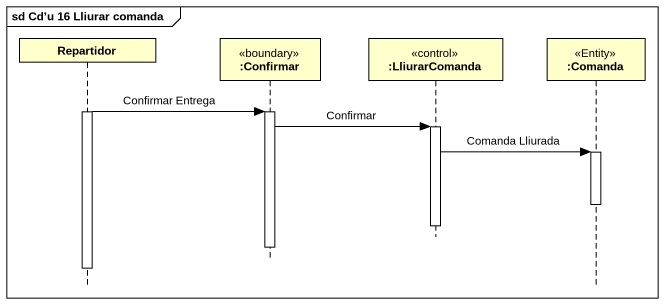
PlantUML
@startuml
mainframe sd Cd’u 16 Lliurar comanda
hide footbox
participant Repartidor
participant ":Confirmar" as Confirmar <<boundary>>
participant ":LliurarComanda" as LliurarComanda <<control>>
participant ":Comanda" as Comanda <<Entity>>

activate Repartidor
Repartidor -> Confirmar : Confirmar Entrega
activate Confirmar
Confirmar -> LliurarComanda : Confirmar
activate LliurarComanda
LliurarComanda -> Comanda : Comanda Lliurada
activate Comanda
deactivate Comanda
deactivate LliurarComanda
deactivate Confirmar
deactivate Repartidor
@enduml
